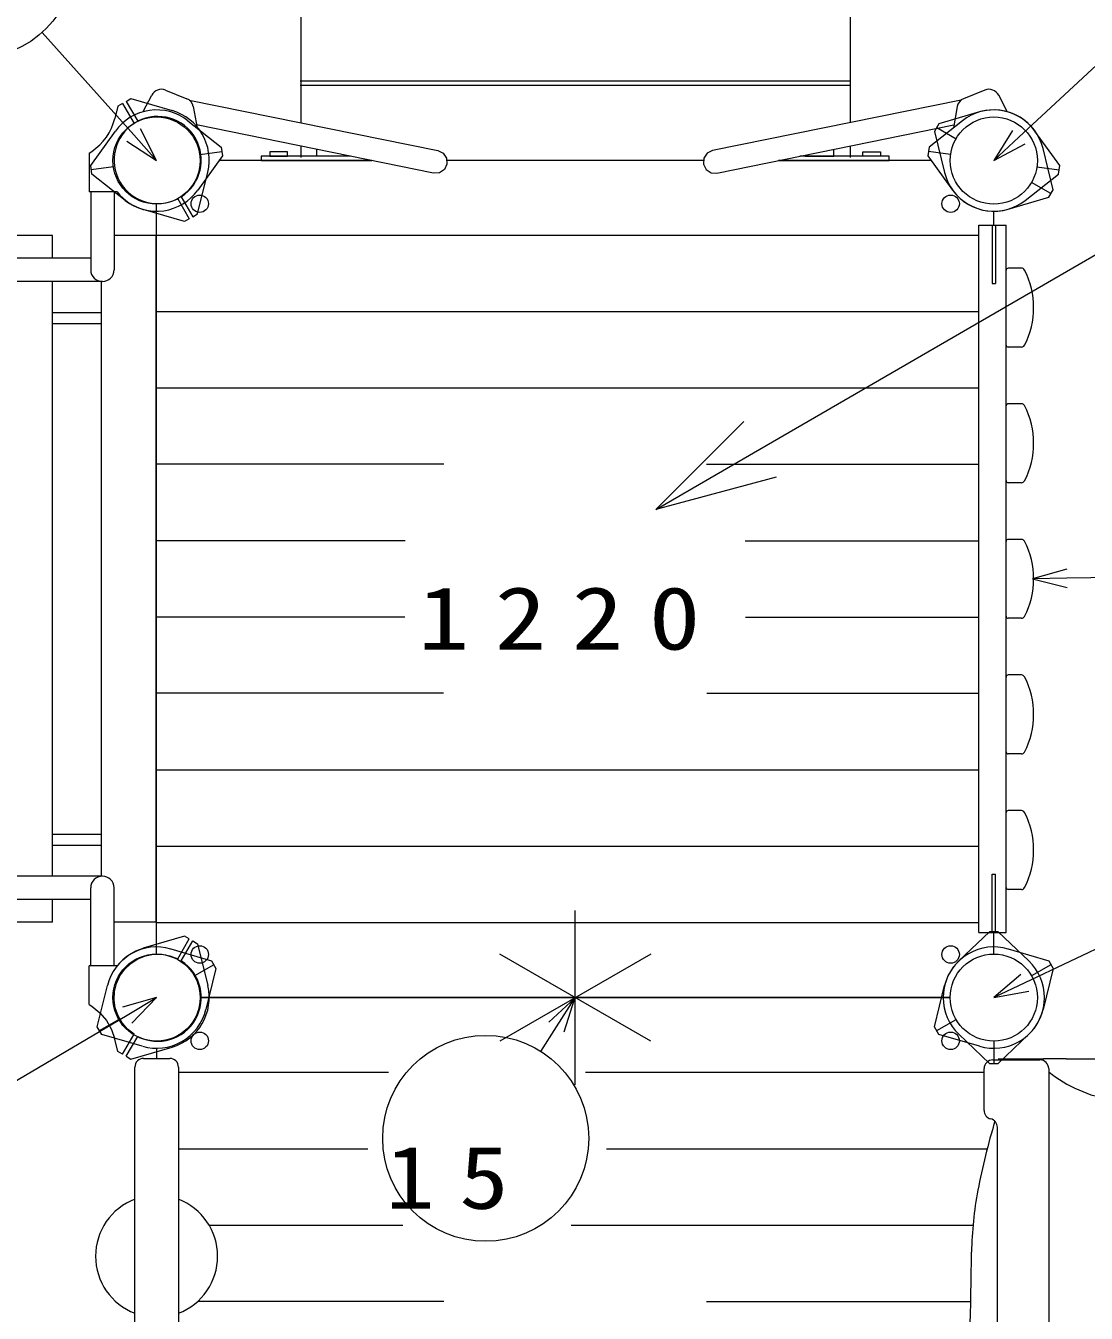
# Model space of a CAD drawing. Units: millimetres on the paper. Extents: x 0 to 420, y -594 to 297.
# Drawn here: x 178.67 to 204.41, y 180.28 to 211.54 of the extents above; entities that cross this region are included whole.
import ezdxf

# ---------------------------------------------------------------- set-up
doc = ezdxf.new("R2010")
doc.units = ezdxf.units.MM
for name, color, linetype, lineweight in [('2D', 7, 'Continuous', 13), ('2D_DIMENSION', 7, 'Continuous', 13), ('AM_5', 7, 'Continuous', 13), ('TEXT', 7, 'Continuous', 13)]:
    doc.layers.add(name, color=color, linetype=linetype, lineweight=lineweight)
doc.styles.add('ＭＳ ゴシック', font='')
doc.styles.get('ＭＳ ゴシック').set_extended_font_data('MS Gothic')

msp = doc.modelspace()

# ---------------------------------------------------------------- linework, layer by layer
at = {"layer": '2D'}
for p, q in [((185.344, 225.651), (185.344, 209.18)), ((198.677, 225.651), (198.677, 209.183)), ((198.664, 210.193), (185.331, 210.193)), ((198.664, 210.087), (185.331, 210.087)), ((181.106, 209.7), (181.221, 209.767)), ((181.221, 209.767), (182.221, 209.475)), ((181.522, 209.45), (181.725, 209.847)), ((181.522, 209.45), (181.725, 209.847)), ((182.059, 209.973), (182.577, 209.764)), ((182.059, 209.973), (182.577, 209.764)), ((182.637, 209.73), (188.674, 208.503)), ((201.371, 209.73), (195.334, 208.503)), ((201.949, 209.973), (201.431, 209.764)), ((201.949, 209.973), (201.431, 209.764)), ((202.486, 209.45), (202.284, 209.847)), ((202.486, 209.45), (202.284, 209.847)), ((180.904, 209.584), (180.83, 209.281)), ((181.019, 209.65), (180.904, 209.584)), ((181.019, 209.65), (181.299, 209.166)), ((181.106, 209.7), (181.386, 209.216)), ((182.733, 209.571), (182.825, 209.056)), ((182.733, 209.571), (182.825, 209.056)), ((201.818, 209.443), (200.831, 209.154)), ((201.275, 209.571), (201.184, 209.056)), ((201.275, 209.571), (201.184, 209.056)), ((182.606, 209.228), (183.414, 208.591)), ((182.606, 209.228), (183.414, 208.591)), ((188.564, 207.958), (182.812, 209.127)), ((195.444, 207.958), (201.196, 209.127)), ((201.402, 209.228), (200.594, 208.591)), ((201.402, 209.228), (200.594, 208.591)), ((200.831, 209.154), (200.725, 208.971)), ((180.244, 208.143), (180.844, 208.978)), ((180.244, 208.143), (180.844, 208.978)), ((200.725, 208.971), (200.969, 207.971)), ((200.778, 209.062), (201.248, 208.791)), ((203.764, 208.143), (203.164, 208.978)), ((203.764, 208.143), (203.164, 208.978)), ((180.205, 208.442), (180.27, 208.485)), ((182.892, 208.41), (183.429, 208.486)), ((182.892, 208.41), (183.429, 208.486)), ((183.414, 208.591), (183.444, 208.381)), ((183.414, 208.591), (183.444, 208.381)), ((185.019, 208.474), (184.596, 208.474)), ((184.596, 208.474), (184.596, 208.368)), ((185.019, 208.368), (185.019, 208.474)), ((185.344, 208.613), (185.344, 208.337)), ((185.733, 208.368), (185.733, 208.533)), ((188.674, 208.503), (188.803, 208.438)), ((195.334, 208.503), (195.205, 208.438)), ((198.279, 208.368), (198.279, 208.534)), ((198.677, 208.615), (198.677, 208.337)), ((198.989, 208.474), (199.412, 208.474)), ((198.989, 208.368), (198.989, 208.474)), ((199.412, 208.474), (199.412, 208.368)), ((200.594, 208.591), (200.564, 208.381)), ((200.594, 208.591), (200.564, 208.381)), ((201.116, 208.41), (200.579, 208.486)), ((201.116, 208.41), (200.579, 208.486)), ((203.603, 207.553), (203.36, 208.553)), ((180.205, 208.442), (180.205, 207.5)), ((183.444, 208.381), (182.844, 207.546)), ((183.444, 208.381), (182.844, 207.546)), ((187.069, 208.262), (183.358, 208.262)), ((184.384, 208.368), (184.384, 208.262)), ((186.548, 208.368), (184.384, 208.368)), ((184.384, 208.262), (187.069, 208.262)), ((184.596, 208.368), (185.019, 208.368)), ((186.421, 208.368), (185.733, 208.368)), ((186.421, 208.394), (186.421, 208.368)), ((188.803, 208.438), (188.882, 208.318)), ((188.892, 208.176), (188.829, 208.045)), ((188.882, 208.318), (188.892, 208.176)), ((195.122, 208.262), (188.886, 208.262)), ((195.126, 208.318), (195.117, 208.176)), ((195.117, 208.176), (195.18, 208.045)), ((195.205, 208.438), (195.126, 208.318)), ((196.94, 208.262), (199.624, 208.262)), ((200.65, 208.262), (196.94, 208.262)), ((199.624, 208.368), (197.46, 208.368)), ((197.591, 208.394), (197.591, 208.368)), ((197.591, 208.368), (198.279, 208.368)), ((199.412, 208.368), (198.989, 208.368)), ((199.624, 208.262), (199.624, 208.368)), ((200.564, 208.381), (201.164, 207.546)), ((200.564, 208.381), (201.164, 207.546)), ((180.274, 207.933), (180.244, 208.143)), ((180.274, 207.933), (180.244, 208.143)), ((180.796, 208.114), (180.259, 208.038)), ((180.796, 208.114), (180.259, 208.038)), ((181.082, 207.296), (180.274, 207.933)), ((181.082, 207.296), (180.274, 207.933)), ((182.838, 206.967), (183.085, 207.979)), ((188.707, 207.965), (188.564, 207.958)), ((188.829, 208.045), (188.707, 207.965)), ((195.18, 208.045), (195.301, 207.965)), ((195.301, 207.965), (195.444, 207.958)), ((202.926, 207.296), (203.734, 207.933)), ((202.926, 207.296), (203.734, 207.933)), ((203.212, 208.114), (203.749, 208.038)), ((203.212, 208.114), (203.749, 208.038)), ((203.734, 207.933), (203.764, 208.143)), ((203.734, 207.933), (203.764, 208.143)), ((203.55, 207.462), (203.081, 207.733)), ((203.497, 207.37), (203.603, 207.553)), ((180.89, 207.5), (180.205, 207.5)), ((180.246, 207.5), (180.246, 205.609)), ((180.812, 207.5), (180.812, 205.609)), ((182.356, 207.335), (182.636, 206.85)), ((182.443, 207.385), (182.722, 206.9)), ((202.51, 207.081), (203.497, 207.37)), ((182.52, 206.784), (181.521, 207.075)), ((181.844, 189), (181.844, 207.204)), ((182.722, 206.9), (182.838, 206.967)), ((202.164, 206.692), (202.164, 207.032)), ((182.636, 206.85), (182.52, 206.784)), ((201.797, 189.525), (201.797, 206.692)), ((201.797, 206.692), (202.464, 206.692)), ((202.122, 206.692), (202.122, 205.275)), ((202.206, 206.692), (202.206, 205.275)), ((202.464, 189.525), (202.464, 206.692)), ((179.314, 206.442), (177.565, 206.442)), ((179.314, 205.892), (179.314, 206.442)), ((181.837, 206.442), (180.812, 206.442)), ((181.837, 189.775), (181.837, 206.442)), ((181.844, 206.449), (201.797, 206.449)), ((180.246, 205.892), (142.829, 205.892)), ((202.836, 205.65), (202.514, 205.65)), ((180.529, 205.325), (142.546, 205.325)), ((179.314, 190.892), (179.314, 205.325)), ((180.504, 190.892), (180.504, 205.327)), ((202.122, 205.275), (202.206, 205.275)), ((179.313, 204.575), (180.504, 204.575)), ((181.844, 204.595), (201.797, 204.595)), ((179.313, 204.309), (180.504, 204.309)), ((202.836, 203.734), (202.514, 203.734)), ((181.844, 202.742), (201.797, 202.742)), ((202.836, 202.359), (202.514, 202.359)), ((188.817, 200.889), (181.844, 200.889)), ((195.191, 200.889), (201.797, 200.889)), ((202.836, 200.442), (202.514, 200.442)), ((187.875, 199.035), (181.844, 199.035)), ((196.133, 199.035), (201.797, 199.035)), ((202.836, 199.067), (202.514, 199.067)), ((187.872, 197.182), (181.844, 197.182)), ((196.136, 197.182), (201.797, 197.182)), ((202.836, 197.15), (202.514, 197.15)), ((202.836, 195.775), (202.514, 195.775)), ((188.806, 195.329), (181.844, 195.329)), ((195.203, 195.329), (201.797, 195.329)), ((202.836, 193.859), (202.514, 193.859)), ((181.844, 193.475), (201.797, 193.475)), ((202.836, 192.484), (202.514, 192.484)), ((179.313, 191.909), (180.504, 191.909)), ((179.313, 191.642), (180.504, 191.642)), ((181.844, 191.622), (201.797, 191.622)), ((180.529, 190.892), (142.546, 190.892)), ((202.122, 189.525), (202.122, 190.942)), ((202.122, 190.942), (202.206, 190.942)), ((202.206, 189.525), (202.206, 190.942)), ((180.246, 188.717), (180.246, 190.609)), ((180.812, 188.717), (180.812, 190.609)), ((202.836, 190.567), (202.514, 190.567)), ((180.246, 190.325), (142.829, 190.325)), ((179.314, 189.775), (179.314, 190.325)), ((192.004, 185.825), (192.004, 190.059)), ((179.314, 189.775), (177.565, 189.775)), ((181.837, 189.775), (180.812, 189.775)), ((181.844, 189.769), (201.797, 189.769)), ((182.52, 189.434), (181.521, 189.142)), ((182.636, 189.367), (182.52, 189.434)), ((202.058, 189.543), (201.315, 188.832)), ((201.797, 189.525), (202.464, 189.525)), ((202.27, 189.543), (202.058, 189.543)), ((202.164, 189), (202.164, 189.543)), ((202.164, 189.172), (202.164, 189.525)), ((203.014, 188.832), (202.27, 189.543)), ((181.34, 189.074), (181.521, 189.142)), ((182.19, 189.123), (183.177, 188.834)), ((182.356, 188.883), (182.636, 189.367)), ((182.443, 188.833), (182.722, 189.317)), ((182.722, 189.317), (182.838, 189.25)), ((182.838, 189.25), (183.085, 188.239)), ((202.51, 189.123), (203.497, 188.834)), ((180.89, 188.717), (181.021, 188.859)), ((181.021, 188.859), (181.172, 188.979)), ((181.172, 188.979), (181.34, 189.074)), ((181.217, 188.774), (181.386, 188.883)), ((181.386, 188.883), (181.573, 188.958)), ((181.573, 188.958), (181.77, 188.996)), ((181.77, 188.996), (181.972, 188.996)), ((181.972, 188.996), (182.169, 188.957)), ((182.169, 188.957), (182.356, 188.883)), ((183.177, 188.834), (183.283, 188.651)), ((193.837, 189), (190.171, 186.884)), ((193.837, 186.884), (190.171, 189)), ((203.497, 188.834), (203.603, 188.651)), ((180.89, 188.717), (180.205, 188.717)), ((180.205, 187.775), (180.205, 188.717)), ((180.871, 188.288), (180.954, 188.471)), ((180.954, 188.471), (181.071, 188.635)), ((181.071, 188.635), (181.217, 188.774)), ((183.23, 188.742), (182.761, 188.471)), ((183.283, 188.651), (183.04, 187.651)), ((203.55, 188.742), (203.081, 188.471)), ((203.603, 188.651), (203.36, 187.651)), ((180.405, 187.233), (180.649, 188.233)), ((180.823, 188.093), (180.871, 188.288)), ((200.725, 187.233), (200.969, 188.233)), ((180.814, 187.892), (180.823, 188.093)), ((180.842, 187.692), (180.814, 187.892)), ((201.106, 187.942), (182.902, 187.942)), ((182.902, 187.942), (201.106, 187.942)), ((183.114, 187.942), (200.894, 187.942)), ((180.205, 187.775), (180.27, 187.732)), ((180.27, 187.732), (180.464, 187.576)), ((180.464, 187.576), (180.625, 187.387)), ((180.908, 187.502), (180.842, 187.692)), ((180.511, 187.05), (180.405, 187.233)), ((180.458, 187.142), (180.928, 187.413)), ((180.625, 187.387), (180.748, 187.172)), ((181.009, 187.328), (180.908, 187.502)), ((181.141, 187.176), (181.009, 187.328)), ((200.831, 187.05), (200.725, 187.233)), ((200.778, 187.142), (201.248, 187.413)), ((181.498, 186.761), (180.511, 187.05)), ((180.748, 187.172), (180.83, 186.937)), ((180.904, 186.634), (180.83, 186.937)), ((181.019, 186.567), (181.299, 187.052)), ((181.106, 186.517), (181.386, 187.002)), ((181.299, 187.052), (181.141, 187.176)), ((201.818, 186.761), (200.831, 187.05)), ((201.315, 187.052), (202.058, 186.341)), ((202.27, 186.341), (203.014, 187.052)), ((181.019, 186.567), (180.904, 186.634)), ((181.221, 186.45), (182.221, 186.742)), ((181.844, 186.712), (181.844, 186.467)), ((202.164, 186.884), (202.164, 186.341)), ((181.106, 186.517), (181.221, 186.45)), ((181.528, 186.467), (182.164, 186.467)), ((202.058, 186.341), (202.27, 186.341)), ((202.141, 186.431), (203.284, 186.431)), ((202.27, 186.46), (203.368, 186.46)), ((203.924, 186.46), (203.368, 186.46)), ((203.924, 186.46), (205.657, 186.46)), ((181.317, 169.309), (181.317, 186.255)), ((182.375, 186.255), (182.375, 169.309)), ((182.375, 186.129), (187.475, 186.129)), ((192.256, 186.129), (201.929, 186.129)), ((201.929, 185.205), (201.929, 186.219)), ((203.496, 186.219), (203.496, 177.782)), ((202.25, 177.782), (202.25, 184.794)), ((182.375, 184.275), (186.971, 184.275)), ((192.76, 184.275), (202.005, 184.275)), ((183.117, 182.422), (187.823, 182.422)), ((191.908, 182.422), (201.66, 182.422)), ((188.817, 180.569), (182.842, 180.569)), ((195.191, 180.569), (201.605, 180.569))]:
    msp.add_line(p, q, dxfattribs=at)
for centre, radius in [((181.844, 208.262), 1.058), ((181.844, 208.262), 1.058), ((181.844, 208.262), 1.058), ((181.844, 208.262), 1.058), ((202.164, 208.262), 1.058), ((202.164, 208.262), 1.058), ((202.164, 208.262), 1.058), ((202.164, 208.262), 1.058), ((202.164, 208.262), 1.058), ((182.892, 207.214), 0.212), ((201.116, 207.214), 0.212), ((182.892, 188.99), 0.212), ((201.116, 188.99), 0.212), ((181.844, 187.942), 1.058), ((181.844, 187.942), 1.058), ((181.844, 187.942), 1.058), ((181.844, 187.942), 1.058), ((202.164, 187.942), 1.058), ((202.164, 187.942), 1.058), ((202.164, 187.942), 1.058), ((202.164, 187.942), 1.058), ((202.164, 187.942), 1.058), ((182.892, 186.894), 0.212), ((201.116, 186.894), 0.212)]:
    msp.add_circle(centre, radius, dxfattribs=at)
for centre, radius, start, end in [((181.961, 209.727), 0.265, 68.0519, 153.0519), ((181.961, 209.727), 0.265, 68.0519, 153.0519), ((182.481, 209.527), 0.256, 10.0519, 68.0519), ((182.481, 209.527), 0.256, 10.0519, 68.0519), ((201.527, 209.527), 0.256, 111.9481, 169.9481), ((201.527, 209.527), 0.256, 111.9481, 169.9481), ((202.048, 209.727), 0.265, 26.9481, 111.9481), ((202.048, 209.727), 0.265, 26.9481, 111.9481), ((181.844, 208.262), 1.23, 51.715, 144.3887), ((181.844, 208.262), 1.23, 51.715, 144.3887), ((181.871, 208.275), 1.25, 346.2709, 73.7291), ((202.164, 208.262), 1.23, 35.6113, 128.285), ((202.164, 208.262), 1.23, 35.6113, 128.285), ((202.164, 208.262), 1.23, 13.6632, 106.3368), ((179.534, 209.597), 1.333, 303.4964, 346.2709), ((181.871, 208.275), 1.058, 122.7079, 297.2921), ((181.871, 208.275), 1.058, 302.7079, 117.2921), ((202.164, 208.262), 1.23, 193.6687, 286.3313), ((181.844, 208.262), 1.23, 231.7205, 324.3832), ((181.844, 208.262), 1.23, 231.7205, 324.3832), ((202.164, 208.262), 1.23, 215.6168, 308.2795), ((202.164, 208.262), 1.23, 215.6168, 308.2795), ((181.871, 208.275), 1.25, 218.3161, 253.7291), ((180.529, 205.609), 0.283, 180, 0), ((202.514, 205.6), 0.05, 90, 180), ((202.836, 205.567), 0.0833, 27.1629, 90), ((201.131, 204.692), 2, 332.8371, 27.1629), ((202.514, 203.784), 0.05, 180, 270), ((202.836, 203.817), 0.0833, 270, 332.8371), ((202.514, 202.309), 0.05, 90, 180), ((202.836, 202.275), 0.0833, 27.1629, 90), ((201.131, 201.4), 2, 332.8371, 27.1629), ((202.514, 200.492), 0.05, 180, 270), ((202.836, 200.525), 0.0833, 270, 332.8371), ((202.514, 199.017), 0.05, 90, 180), ((202.836, 198.984), 0.0833, 27.1629, 90), ((201.131, 198.109), 2, 332.8371, 27.1629), ((202.514, 197.2), 0.05, 180, 270), ((202.836, 197.234), 0.0833, 270, 332.8371), ((202.514, 195.725), 0.05, 90, 180), ((202.836, 195.692), 0.0833, 27.1629, 90), ((201.131, 194.817), 2, 332.8371, 27.1629), ((202.514, 193.909), 0.05, 180, 270), ((202.836, 193.942), 0.0833, 270, 332.8371), ((202.514, 192.434), 0.05, 90, 180), ((202.836, 192.4), 0.0833, 27.1629, 90), ((201.131, 191.525), 2, 332.8371, 27.1629), ((180.529, 190.609), 0.283, 360, 180), ((202.514, 190.617), 0.05, 180, 270), ((202.836, 190.65), 0.0833, 270, 332.8371), ((181.844, 187.942), 1.23, 73.6632, 166.3368), ((202.164, 187.942), 1.23, 73.6687, 166.3313), ((181.871, 187.942), 1.058, 242.7079, 57.2921), ((202.164, 187.942), 1.23, 133.6687, 226.3313), ((202.164, 187.942), 1.23, 313.6632, 46.3368), ((181.871, 187.942), 1.25, 286.2709, 13.7291), ((181.844, 187.942), 1.23, 253.6687, 346.3313), ((202.164, 187.942), 1.23, 253.6632, 346.3368), ((181.528, 186.255), 0.212, 90, 180), ((182.164, 186.255), 0.212, 0, 90), ((202.141, 186.219), 0.212, 90, 180), ((203.284, 186.219), 0.212, 0, 90), ((205.596, 188.814), 3.402, 231.8851, 260.5535), ((202.141, 185.205), 0.212, 180, 255.8787), ((218.437, 180.056), 16.965, 163.2676, 169.0842), ((202.038, 184.794), 0.212, 0, 75.8787), ((210.2, 181.645), 8.576, 169.0842, 179.2128), ((181.844, 181.664), 1.482, 110.8564, 249.1436), ((181.844, 181.664), 1.482, 291.0142, 68.9858), ((9.202, 184.407), 192.442, 358.02728, 359.21283)]:
    msp.add_arc(centre, radius, start, end, dxfattribs=at)
at = {"layer": '2D_DIMENSION'}
for p, q in [((196.486, 201.253), (216.195, 212.689)), ((193.964, 199.789), (196.094, 201.929)), ((193.964, 199.789), (196.486, 201.253)), ((196.879, 200.577), (193.964, 199.789))]:
    msp.add_line(p, q, dxfattribs=at)
at = {"layer": 'AM_5'}
for p, q in [((179.065, 211.373), (181.289, 208.884)), ((205.676, 211.533), (202.774, 208.83)), ((181.289, 208.884), (181.844, 208.262)), ((181.844, 208.262), (181.455, 209.032)), ((202.622, 208.993), (202.164, 208.262)), ((202.774, 208.83), (202.164, 208.262)), ((181.122, 208.735), (181.844, 208.262)), ((202.164, 208.262), (202.926, 208.667)), ((203.934, 198.346), (203.104, 198.111)), ((203.937, 198.123), (203.104, 198.111)), ((203.104, 198.111), (203.941, 197.9)), ((205.819, 198.15), (203.937, 198.123)), ((206.061, 189.793), (202.917, 188.3)), ((202.821, 188.501), (202.164, 187.942)), ((202.917, 188.3), (202.164, 187.942)), ((181.844, 187.942), (181.013, 187.711)), ((181.127, 187.518), (181.844, 187.942)), ((181.24, 187.326), (181.844, 187.942)), ((191.999, 187.932), (191.363, 187.349)), ((191.552, 187.229), (191.999, 187.932)), ((191.74, 187.109), (191.999, 187.932)), ((202.164, 187.942), (203.013, 188.098)), ((177.925, 185.628), (181.127, 187.518)), ((191.174, 186.635), (191.552, 187.229))]:
    msp.add_line(p, q, dxfattribs=at)
for centre in [(177.399, 213.237), (189.832, 184.526)]:
    msp.add_circle(centre, 2.5, dxfattribs=at)

# ---------------------------------------------------------------- texts
at = {"layer": 'AM_5', "insert": (187.401, 182.79), "char_height": 1.527, "attachment_point": 7, "style": 'ＭＳ ゴシック'}
msp.add_mtext('\\T1.5;\\W1.15;15', dxfattribs=at)
at = {"layer": 'TEXT', "insert": (188.185, 196.366), "char_height": 1.527, "attachment_point": 7, "style": 'ＭＳ ゴシック'}
msp.add_mtext('\\T1.5;\\W1.2;1220', dxfattribs=at)

doc.saveas('drawing.dxf')
